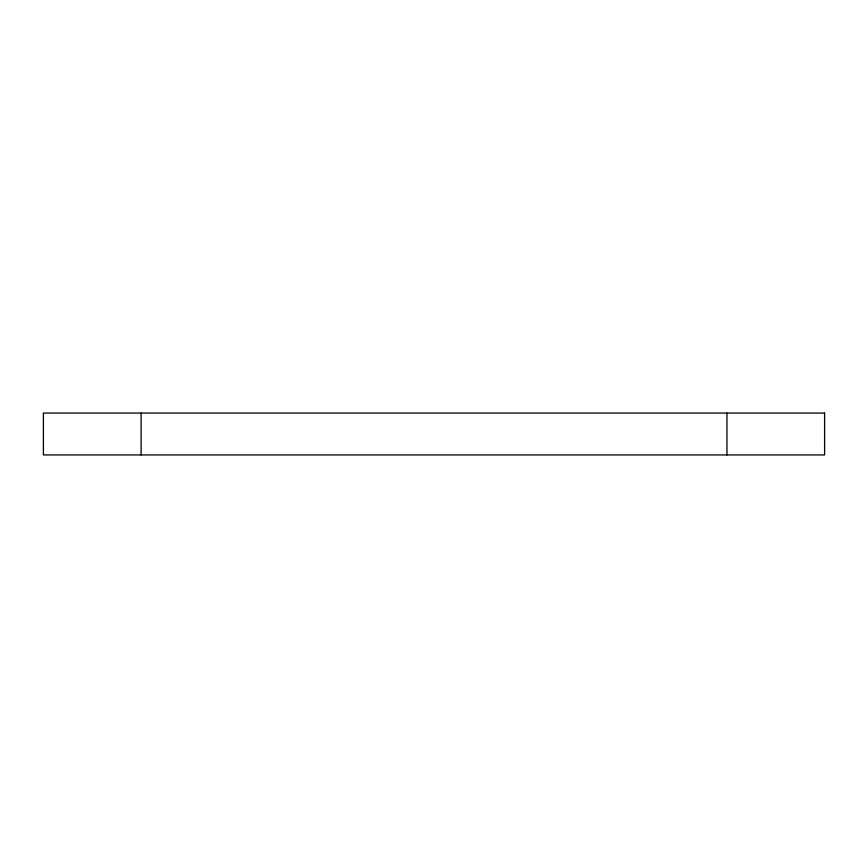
<?xml version="1.0" encoding="UTF-8"?>
<svg xmlns="http://www.w3.org/2000/svg" width="868" height="868" viewBox="0 0 868 868"><rect width="100%" height="100%" fill="white"/><g stroke="black" fill="none" stroke-linecap="round" stroke-linejoin="round"><path stroke-width="1.3" d="M726.95 413.07L726.95 454.93M141.115 413.07L141.115 454.93M824.6 413.07L43.4 413.07L43.4 454.93L824.6 454.93L824.6 413.07"/></g></svg>
